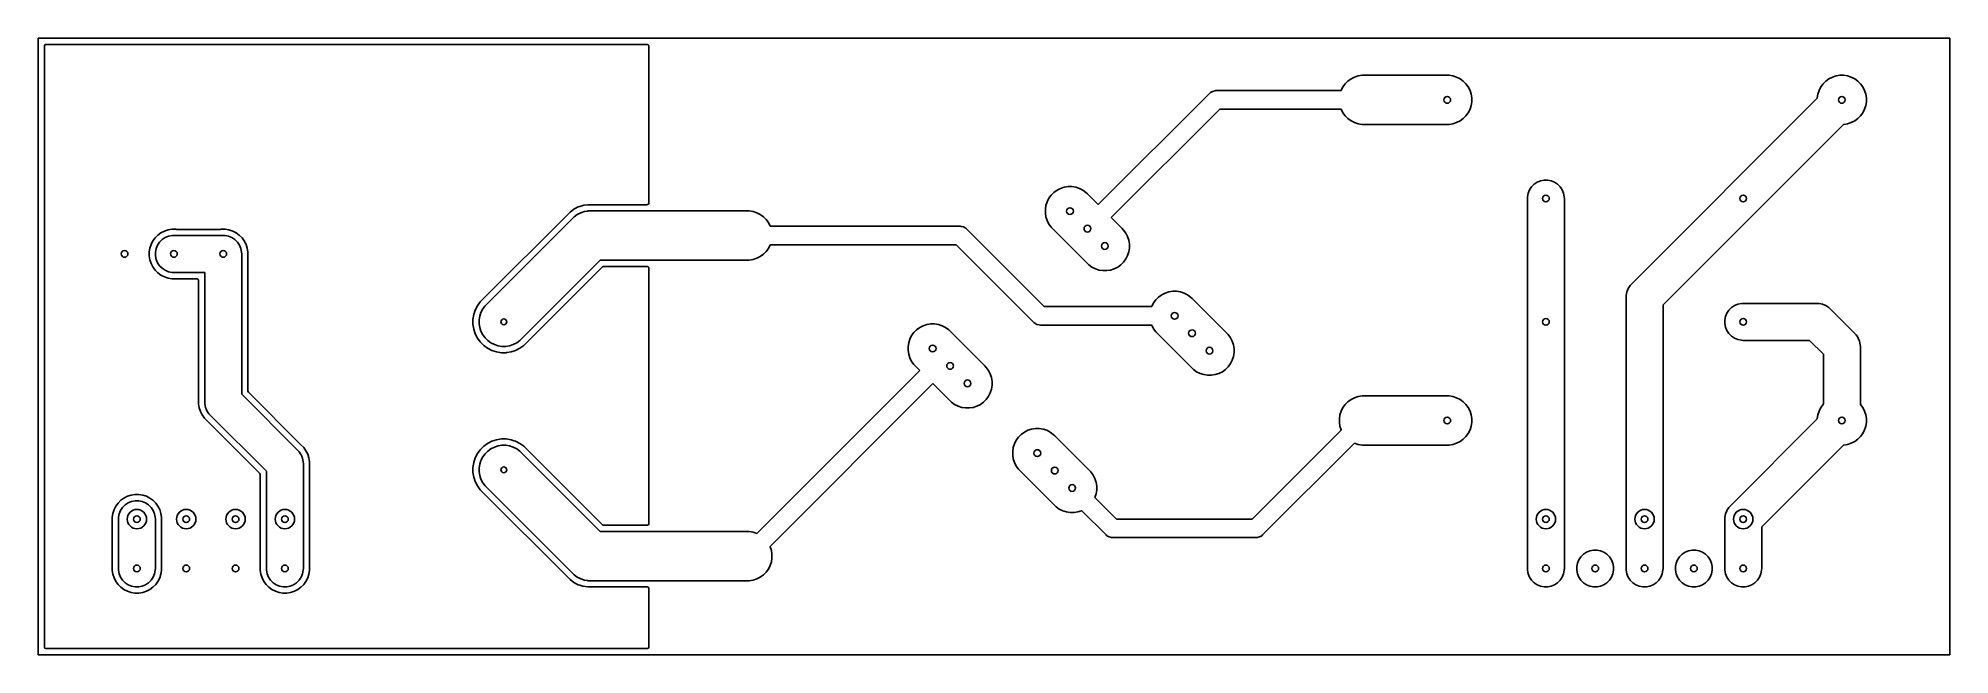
# Model space of a CAD drawing. Header units: millimetres. Extents: x 73 to 171.4, y -146 to -114.3.
import ezdxf

# ---------------------------------------------------------------- set-up
doc = ezdxf.new("R2010")
doc.units = ezdxf.units.MM
doc.layers.add('B.Cu', color=9, linetype='CONTINUOUS', true_color=0xa7a5c6)

msp = doc.modelspace()

# ---------------------------------------------------------------- linework, layer by layer
at = {"layer": 'B.Cu', "linetype": 'CONTINUOUS'}
for p, q in [((73.025, -146.05), (73.025, -114.3)), ((171.45, -114.3), (73.025, -114.3)), ((73.3425, -114.695875), (73.360836, -114.645497)), ((73.3425, -125.307503), (73.3425, -114.695875)), ((73.360836, -114.645497), (73.407265, -114.618691)), ((73.407265, -114.618691), (73.420875, -114.6175)), ((73.420875, -114.6175), (104.379125, -114.6175)), ((104.379125, -114.6175), (104.429503, -114.635836)), ((104.429503, -114.635836), (104.456309, -114.682265)), ((104.456309, -114.682265), (104.4575, -114.695875)), ((104.4575, -114.695875), (104.4575, -122.793625)), ((171.45, -114.3), (171.45, -146.05)), ((133.33074, -117.13824), (133.377577, -117.097165)), ((133.377577, -117.097165), (133.485247, -117.035002)), ((133.485247, -117.035002), (133.605337, -117.002824)), ((133.605337, -117.002824), (133.6675, -116.99875)), ((133.6675, -116.99875), (140.111002, -116.99875)), ((140.111002, -116.99875), (140.114173, -116.988992)), ((140.114173, -116.988992), (140.204647, -116.811427)), ((140.204647, -116.811427), (140.321784, -116.650201)), ((140.321784, -116.650201), (140.462701, -116.509284)), ((140.462701, -116.509284), (140.623927, -116.392147)), ((140.623927, -116.392147), (140.801492, -116.301673)), ((140.801492, -116.301673), (140.991024, -116.24009)), ((140.991024, -116.24009), (141.187857, -116.208915)), ((141.187857, -116.208915), (141.2875, -116.205)), ((141.2875, -116.205), (145.57375, -116.205)), ((145.57375, -116.205), (145.673393, -116.208915)), ((145.673393, -116.208915), (145.870226, -116.24009)), ((145.870226, -116.24009), (146.059758, -116.301673)), ((146.059758, -116.301673), (146.237323, -116.392147)), ((146.237323, -116.392147), (146.398549, -116.509284)), ((146.398549, -116.509284), (146.539466, -116.650201)), ((146.539466, -116.650201), (146.656603, -116.811427)), ((146.656603, -116.811427), (146.747077, -116.988992)), ((146.747077, -116.988992), (146.80866, -117.178524)), ((164.65884, -117.178524), (164.720423, -116.988992)), ((164.720423, -116.988992), (164.810897, -116.811427)), ((164.810897, -116.811427), (164.928034, -116.650201)), ((164.928034, -116.650201), (165.068951, -116.509284)), ((165.068951, -116.509284), (165.230177, -116.392147)), ((165.230177, -116.392147), (165.407742, -116.301673)), ((165.407742, -116.301673), (165.597274, -116.24009)), ((165.597274, -116.24009), (165.794107, -116.208915)), ((165.794107, -116.208915), (165.993393, -116.208915)), ((165.993393, -116.208915), (166.190226, -116.24009)), ((166.190226, -116.24009), (166.379758, -116.301673)), ((166.379758, -116.301673), (166.557323, -116.392147)), ((166.557323, -116.392147), (166.718549, -116.509284)), ((166.718549, -116.509284), (166.859466, -116.650201)), ((166.859466, -116.650201), (166.976603, -116.811427)), ((166.976603, -116.811427), (167.067077, -116.988992)), ((167.067077, -116.988992), (167.12866, -117.178524)), ((127.6043, -122.86468), (133.33074, -117.13824)), ((133.86477, -117.95125), (128.27782, -123.5382)), ((140.111002, -117.95125), (133.86477, -117.95125)), ((140.114173, -117.961008), (140.111002, -117.95125)), ((140.204647, -118.138573), (140.114173, -117.961008)), ((146.747077, -117.961008), (146.656603, -118.138573)), ((146.80866, -117.771476), (146.747077, -117.961008)), ((146.80866, -117.178524), (146.839835, -117.375357)), ((146.839835, -117.574643), (146.80866, -117.771476)), ((146.839835, -117.375357), (146.839835, -117.574643)), ((155.060231, -126.961481), (164.627665, -117.394047)), ((164.627665, -117.375357), (164.65884, -117.178524)), ((164.627665, -117.394047), (164.627665, -117.375357)), ((167.067077, -117.961008), (166.976603, -118.138573)), ((167.12866, -117.771476), (167.067077, -117.961008)), ((167.12866, -117.178524), (167.159835, -117.375357)), ((167.159835, -117.574643), (167.12866, -117.771476)), ((167.159835, -117.375357), (167.159835, -117.574643)), ((140.321784, -118.299799), (140.204647, -118.138573)), ((140.462701, -118.440716), (140.321784, -118.299799)), ((140.623927, -118.557853), (140.462701, -118.440716)), ((140.801492, -118.648327), (140.623927, -118.557853)), ((140.991024, -118.70991), (140.801492, -118.648327)), ((141.187857, -118.741085), (140.991024, -118.70991)), ((141.2875, -118.745), (141.187857, -118.741085)), ((145.57375, -118.745), (141.2875, -118.745)), ((145.673393, -118.741085), (145.57375, -118.745)), ((145.870226, -118.70991), (145.673393, -118.741085)), ((146.059758, -118.648327), (145.870226, -118.70991)), ((146.237323, -118.557853), (146.059758, -118.648327)), ((146.398549, -118.440716), (146.237323, -118.557853)), ((146.539466, -118.299799), (146.398549, -118.440716)), ((146.656603, -118.138573), (146.539466, -118.299799)), ((165.974703, -118.741085), (156.68625, -128.029538)), ((165.993393, -118.741085), (165.974703, -118.741085)), ((166.190226, -118.70991), (165.993393, -118.741085)), ((166.379758, -118.648327), (166.190226, -118.70991)), ((166.557323, -118.557853), (166.379758, -118.648327)), ((166.718549, -118.440716), (166.557323, -118.557853)), ((166.859466, -118.299799), (166.718549, -118.440716)), ((166.976603, -118.138573), (166.859466, -118.299799)), ((125.486108, -122.12326), (125.663673, -122.032786)), ((125.663673, -122.032786), (125.853205, -121.971203)), ((125.853205, -121.971203), (126.050038, -121.940028)), ((126.050038, -121.940028), (126.249324, -121.940028)), ((126.249324, -121.940028), (126.446157, -121.971203)), ((126.446157, -121.971203), (126.635689, -122.032786)), ((126.635689, -122.032786), (126.813254, -122.12326)), ((149.81372, -122.105995), (149.917458, -121.95074)), ((149.917458, -121.95074), (150.04949, -121.818708)), ((150.04949, -121.818708), (150.204745, -121.71497)), ((150.204745, -121.71497), (150.377254, -121.643514)), ((150.377254, -121.643514), (150.560389, -121.607087)), ((150.560389, -121.607087), (150.747111, -121.607087)), ((150.747111, -121.607087), (150.930246, -121.643514)), ((150.930246, -121.643514), (151.102755, -121.71497)), ((151.102755, -121.71497), (151.25801, -121.818708)), ((151.25801, -121.818708), (151.390042, -121.95074)), ((151.390042, -121.95074), (151.49378, -122.105995)), ((100.831673, -122.98834), (100.608957, -123.10182)), ((100.90891, -122.963246), (100.831673, -122.98834)), ((101.069385, -122.911103), (100.90891, -122.963246)), ((101.069388, -122.911103), (101.069385, -122.911103)), ((101.069391, -122.911102), (101.069388, -122.911103)), ((101.069393, -122.911102), (101.069391, -122.911102)), ((101.113733, -122.904079), (101.069393, -122.911102)), ((101.316266, -122.872), (101.113733, -122.904079)), ((104.379125, -122.872), (101.316266, -122.872)), ((104.392735, -122.870809), (104.379125, -122.872)), ((104.439164, -122.844003), (104.392735, -122.870809)), ((104.4575, -122.793625), (104.439164, -122.844003)), ((124.884333, -123.10182), (124.914771, -122.909637)), ((124.914771, -122.909637), (124.976354, -122.720105)), ((124.976354, -122.720105), (125.066828, -122.54254)), ((125.066828, -122.54254), (125.183965, -122.381314)), ((125.183965, -122.381314), (125.324882, -122.240397)), ((125.324882, -122.240397), (125.486108, -122.12326)), ((126.813254, -122.12326), (126.97448, -122.240397)), ((126.97448, -122.240397), (127.047707, -122.308087)), ((127.047707, -122.308087), (127.6043, -122.86468)), ((149.70125, -122.555), (149.705837, -122.461639)), ((149.70125, -141.605), (149.70125, -122.555)), ((149.705837, -122.461639), (149.742264, -122.278504)), ((149.742264, -122.278504), (149.81372, -122.105995)), ((151.49378, -122.105995), (151.565236, -122.278504)), ((151.565236, -122.278504), (151.601663, -122.461639)), ((151.601663, -122.461639), (151.60625, -122.555)), ((151.60625, -122.555), (151.60625, -141.605)), ((100.406729, -123.248748), (95.784998, -127.870479)), ((96.098224, -128.006974), (100.543224, -123.561975)), ((100.406736, -123.248742), (100.406729, -123.248748)), ((100.608956, -123.101821), (100.406736, -123.248742)), ((100.543224, -123.561975), (100.616437, -123.494297)), ((100.608957, -123.10182), (100.608956, -123.101821)), ((100.616437, -123.494297), (100.616451, -123.494284)), ((100.616451, -123.494284), (100.777677, -123.377147)), ((100.777677, -123.377147), (100.955242, -123.286673)), ((100.955242, -123.286673), (101.144774, -123.22509)), ((101.144774, -123.22509), (101.314693, -123.198177)), ((101.314693, -123.198177), (101.341606, -123.193915)), ((101.341606, -123.193915), (101.341607, -123.193915)), ((101.341607, -123.193915), (101.44125, -123.19)), ((101.44125, -123.19), (109.5375, -123.19)), ((109.5375, -123.19), (109.637143, -123.193915)), ((109.637143, -123.193915), (109.833976, -123.22509)), ((109.833976, -123.22509), (110.023508, -123.286673)), ((110.023508, -123.286673), (110.201073, -123.377147)), ((110.201073, -123.377147), (110.362299, -123.494284)), ((110.362299, -123.494284), (110.503216, -123.635201)), ((110.503216, -123.635201), (110.620353, -123.796427)), ((110.620353, -123.796427), (110.710827, -123.973992)), ((110.710827, -123.973992), (110.713998, -123.98375)), ((110.713998, -123.98375), (120.49125, -123.98375)), ((120.49125, -123.98375), (120.553413, -123.987824)), ((120.553413, -123.987824), (120.673503, -124.020002)), ((124.883596, -123.106471), (124.884333, -123.10182)), ((124.883596, -123.305757), (124.883596, -123.106471)), ((124.914771, -123.50259), (124.883596, -123.305757)), ((124.976354, -123.692122), (124.914771, -123.50259)), ((125.066828, -123.869687), (124.976354, -123.692122)), ((125.183965, -124.030913), (125.066828, -123.869687)), ((128.27782, -123.5382), (128.843759, -124.104139)), ((78.83258, -124.919796), (78.770784, -125.109985)), ((78.923364, -124.741624), (78.83258, -124.919796)), ((78.923371, -124.741613), (78.923364, -124.741624)), ((79.040917, -124.579824), (78.923371, -124.741613)), ((79.040923, -124.579817), (79.040917, -124.579824)), ((79.182317, -124.438423), (79.040923, -124.579817)), ((79.098514, -125.131004), (79.16997, -124.958495)), ((79.16997, -124.958495), (79.273708, -124.80324)), ((79.182324, -124.438417), (79.182317, -124.438423)), ((79.344113, -124.320871), (79.182324, -124.438417)), ((79.273708, -124.80324), (79.40574, -124.671208)), ((79.344124, -124.320864), (79.344113, -124.320871)), ((79.522296, -124.23008), (79.344124, -124.320864)), ((79.40574, -124.671208), (79.560995, -124.56747)), ((79.712485, -124.168284), (79.522296, -124.23008)), ((79.560995, -124.56747), (79.733504, -124.496014)), ((79.910003, -124.137), (79.712485, -124.168284)), ((79.733504, -124.496014), (79.916639, -124.459587)), ((79.910009, -124.137), (79.910003, -124.137)), ((80.109991, -124.137), (79.910009, -124.137)), ((79.916639, -124.459587), (80.103361, -124.459587)), ((80.103361, -124.459587), (80.105437, -124.46)), ((80.105437, -124.46), (82.454563, -124.46)), ((80.109996, -124.137), (80.109991, -124.137)), ((80.135467, -124.141035), (80.109996, -124.137)), ((80.147728, -124.142), (80.135467, -124.141035)), ((82.412272, -124.142), (80.147728, -124.142)), ((82.424533, -124.141035), (82.412272, -124.142)), ((82.450003, -124.137), (82.424533, -124.141035)), ((82.450009, -124.137), (82.450003, -124.137)), ((82.649991, -124.137), (82.450009, -124.137)), ((82.454563, -124.46), (82.456639, -124.459587)), ((82.456639, -124.459587), (82.643361, -124.459587)), ((82.643361, -124.459587), (82.826496, -124.496014)), ((82.649996, -124.137), (82.649991, -124.137)), ((82.847514, -124.168284), (82.649996, -124.137)), ((82.826496, -124.496014), (82.999005, -124.56747)), ((83.037703, -124.23008), (82.847514, -124.168284)), ((82.999005, -124.56747), (83.15426, -124.671208)), ((83.215875, -124.320864), (83.037703, -124.23008)), ((83.15426, -124.671208), (83.286292, -124.80324)), ((83.215881, -124.320868), (83.215875, -124.320864)), ((83.215887, -124.320871), (83.215881, -124.320868)), ((83.377675, -124.438417), (83.215887, -124.320871)), ((83.286292, -124.80324), (83.39003, -124.958495)), ((83.377682, -124.438423), (83.377675, -124.438417)), ((83.519076, -124.579817), (83.377682, -124.438423)), ((83.39003, -124.958495), (83.461486, -125.131004)), ((83.519082, -124.579824), (83.519076, -124.579817)), ((83.519083, -124.579825), (83.519082, -124.579824)), ((83.636629, -124.741613), (83.519083, -124.579825)), ((83.636633, -124.74162), (83.636629, -124.741613)), ((83.636635, -124.741624), (83.636633, -124.74162)), ((83.727419, -124.919796), (83.636635, -124.741624)), ((83.789215, -125.109985), (83.727419, -124.919796)), ((110.710827, -124.946008), (110.620353, -125.123573)), ((110.713998, -124.93625), (110.710827, -124.946008)), ((120.29398, -124.93625), (110.713998, -124.93625)), ((124.288757, -128.931026), (120.29398, -124.93625)), ((120.673503, -124.020002), (120.781173, -124.082165)), ((120.781173, -124.082165), (120.82801, -124.12324)), ((120.82801, -124.12324), (124.822786, -128.118017)), ((125.183977, -124.030925), (125.183965, -124.030913)), ((125.251655, -124.104139), (125.183977, -124.030925)), ((127.047707, -125.900191), (125.251655, -124.104139)), ((128.843759, -124.104139), (128.911448, -124.177366)), ((128.911448, -124.177366), (129.028586, -124.338592)), ((129.028586, -124.338592), (129.11906, -124.516157)), ((129.11906, -124.516157), (129.180643, -124.705689)), ((129.180643, -124.705689), (129.211818, -124.902522)), ((129.211818, -124.902522), (129.211818, -125.101808)), ((73.3425, -138.965003), (73.3425, -125.307503)), ((78.770784, -125.109985), (78.7395, -125.307503)), ((78.7395, -125.307503), (78.7395, -125.512496)), ((78.7395, -125.512496), (78.770784, -125.710014)), ((78.770784, -125.710014), (78.83258, -125.900203)), ((78.83258, -125.900203), (78.923364, -126.078375)), ((79.062087, -125.314139), (79.098514, -125.131004)), ((79.062087, -125.319139), (79.062087, -125.314139)), ((79.062087, -125.505861), (79.062087, -125.319139)), ((79.098514, -125.688996), (79.062087, -125.505861)), ((79.16997, -125.861505), (79.098514, -125.688996)), ((79.273708, -126.01676), (79.16997, -125.861505)), ((83.461486, -125.131004), (83.497913, -125.314139)), ((83.497913, -125.314139), (83.5025, -125.4075)), ((83.5025, -125.4075), (83.5025, -132.637962)), ((83.820499, -125.307503), (83.789215, -125.109985)), ((83.8205, -125.307512), (83.820499, -125.307503)), ((83.8205, -132.473779), (83.8205, -125.307512)), ((101.967301, -125.73), (97.894276, -129.803026)), ((109.5375, -125.73), (101.967301, -125.73)), ((109.637143, -125.726085), (109.5375, -125.73)), ((109.833976, -125.69491), (109.637143, -125.726085)), ((110.023508, -125.633327), (109.833976, -125.69491)), ((110.201073, -125.542853), (110.023508, -125.633327)), ((110.362299, -125.425716), (110.201073, -125.542853)), ((110.503216, -125.284799), (110.362299, -125.425716)), ((110.620353, -125.123573), (110.503216, -125.284799)), ((127.120934, -125.96788), (127.047707, -125.900191)), ((127.28216, -126.085018), (127.120934, -125.96788)), ((128.770532, -125.96788), (128.609306, -126.085018)), ((128.911448, -125.826964), (128.770532, -125.96788)), ((129.028586, -125.665738), (128.911448, -125.826964)), ((129.11906, -125.488173), (129.028586, -125.665738)), ((129.180643, -125.298641), (129.11906, -125.488173)), ((129.211818, -125.101808), (129.180643, -125.298641)), ((78.923364, -126.078375), (78.923368, -126.078381)), ((78.923368, -126.078381), (78.923371, -126.078387)), ((78.923371, -126.078387), (79.040917, -126.240175)), ((79.040917, -126.240175), (79.040923, -126.240182)), ((79.040923, -126.240182), (79.182317, -126.381576)), ((79.182317, -126.381576), (79.182324, -126.381582)), ((79.182324, -126.381582), (79.182325, -126.381583)), ((79.182325, -126.381583), (79.344113, -126.499129)), ((79.40574, -126.148792), (79.273708, -126.01676)), ((79.344113, -126.499129), (79.34412, -126.499133)), ((79.34412, -126.499133), (79.344124, -126.499135)), ((79.344124, -126.499135), (79.522296, -126.589919)), ((79.560995, -126.25253), (79.40574, -126.148792)), ((79.522296, -126.589919), (79.712485, -126.651715)), ((79.733504, -126.323986), (79.560995, -126.25253)), ((79.712485, -126.651715), (79.712488, -126.651715)), ((79.712488, -126.651715), (79.71249, -126.651716)), ((79.71249, -126.651716), (79.910009, -126.683)), ((79.916639, -126.360413), (79.733504, -126.323986)), ((79.910009, -126.683), (81.201125, -126.683)), ((80.01, -126.365), (79.916639, -126.360413)), ((81.5975, -126.365), (80.01, -126.365)), ((81.201125, -126.683), (81.251503, -126.701336)), ((81.251503, -126.701336), (81.278309, -126.747765)), ((81.278309, -126.747765), (81.2795, -126.761375)), ((81.2795, -126.761375), (81.2795, -133.132496)), ((81.5975, -133.0325), (81.5975, -126.365)), ((98.030763, -130.116258), (102.076065, -126.070955)), ((102.076065, -126.070955), (102.124653, -126.048298)), ((102.124653, -126.048298), (102.131484, -126.048)), ((102.131484, -126.048), (104.379125, -126.048)), ((104.379125, -126.048), (104.429503, -126.066336)), ((104.429503, -126.066336), (104.456309, -126.112765)), ((104.456309, -126.112765), (104.4575, -126.126375)), ((104.4575, -126.126375), (104.4575, -139.303625)), ((127.459725, -126.175492), (127.28216, -126.085018)), ((127.649257, -126.237075), (127.459725, -126.175492)), ((127.84609, -126.26825), (127.649257, -126.237075)), ((128.045376, -126.26825), (127.84609, -126.26825)), ((128.242209, -126.237075), (128.045376, -126.26825)), ((128.431741, -126.175492), (128.242209, -126.237075)), ((128.609306, -126.085018), (128.431741, -126.175492)), ((154.997458, -127.03074), (155.060231, -126.961481)), ((95.784992, -127.870486), (95.638071, -128.072706)), ((95.784998, -127.870479), (95.784992, -127.870486)), ((130.364507, -128.108259), (130.454981, -127.930694)), ((130.454981, -127.930694), (130.572118, -127.769468)), ((130.572118, -127.769468), (130.713035, -127.628551)), ((130.713035, -127.628551), (130.874261, -127.511414)), ((130.874261, -127.511414), (131.051826, -127.42094)), ((131.051826, -127.42094), (131.241358, -127.359357)), ((131.241358, -127.359357), (131.438191, -127.328182)), ((131.438191, -127.328182), (131.637477, -127.328182)), ((131.637477, -127.328182), (131.637478, -127.328182)), ((131.637478, -127.328182), (131.834311, -127.359357)), ((131.834311, -127.359357), (132.023843, -127.42094)), ((132.023843, -127.42094), (132.201408, -127.511414)), ((132.201408, -127.511414), (132.362634, -127.628551)), ((132.362634, -127.628551), (132.362646, -127.628563)), ((132.362646, -127.628563), (132.43586, -127.696241)), ((132.43586, -127.696241), (134.231912, -129.492293)), ((154.78125, -127.635), (154.785837, -127.541639)), ((154.78125, -141.605), (154.78125, -127.635)), ((154.785837, -127.541639), (154.822264, -127.358504)), ((154.822264, -127.358504), (154.89372, -127.185995)), ((154.89372, -127.185994), (154.997458, -127.03074)), ((154.89372, -127.185995), (154.89372, -127.185994)), ((160.720389, -127.957087), (160.81375, -127.9525)), ((160.81375, -127.9525), (164.62375, -127.9525)), ((164.62375, -127.9525), (164.717111, -127.957087)), ((95.447352, -128.533139), (95.408251, -128.780014)), ((95.408251, -128.780014), (95.408251, -129.029985)), ((95.524595, -128.295414), (95.447352, -128.533138)), ((95.447352, -128.533138), (95.447352, -128.533139)), ((95.638067, -128.072712), (95.524595, -128.295414)), ((95.638071, -128.072706), (95.638067, -128.072712)), ((95.730165, -128.805357), (95.76134, -128.608524)), ((95.730165, -129.004643), (95.730165, -128.805357)), ((95.76134, -128.608524), (95.822923, -128.418992)), ((95.822923, -128.418992), (95.913397, -128.241427)), ((95.913397, -128.241427), (96.030534, -128.080201)), ((96.030534, -128.080201), (96.098224, -128.006974)), ((124.335585, -128.972093), (124.288757, -128.931026)), ((124.822786, -128.118017), (130.361336, -128.118017)), ((130.361336, -128.118017), (130.364507, -128.108259)), ((156.68625, -128.029538), (156.68625, -141.605)), ((159.865837, -128.811639), (159.902264, -128.628504)), ((159.865837, -128.998361), (159.865837, -128.811639)), ((159.902264, -128.628504), (159.97372, -128.455995)), ((159.97372, -128.455995), (160.077458, -128.30074)), ((160.077458, -128.30074), (160.20949, -128.168708)), ((160.20949, -128.168708), (160.364745, -128.06497)), ((160.364745, -128.06497), (160.537254, -127.993514)), ((160.537254, -127.993514), (160.720389, -127.957087)), ((164.717111, -127.957087), (164.900246, -127.993514)), ((164.900246, -127.993514), (165.022228, -128.044041)), ((165.022228, -128.044041), (165.072756, -128.06497)), ((165.072756, -128.06497), (165.22801, -128.168708)), ((165.22801, -128.168708), (165.297269, -128.231481)), ((165.297269, -128.231481), (166.567269, -129.501481)), ((95.408251, -129.029985), (95.447352, -129.27686)), ((95.447352, -129.27686), (95.447352, -129.276861)), ((95.447352, -129.276861), (95.524595, -129.514585)), ((95.524595, -129.514585), (95.638067, -129.737287)), ((95.638067, -129.737287), (95.638071, -129.737294)), ((95.638071, -129.737294), (95.784992, -129.939513)), ((95.76134, -129.201476), (95.730165, -129.004643)), ((95.822923, -129.391008), (95.76134, -129.201476)), ((95.913397, -129.568573), (95.822923, -129.391008)), ((96.030534, -129.729799), (95.913397, -129.568573)), ((96.171451, -129.870716), (96.030534, -129.729799)), ((96.332677, -129.987853), (96.171451, -129.870716)), ((97.821049, -129.870716), (97.659823, -129.987853)), ((97.894276, -129.803026), (97.821049, -129.870716)), ((117.843704, -129.980705), (117.905287, -129.791173)), ((117.905287, -129.791173), (117.995761, -129.613608)), ((117.995761, -129.613608), (118.112898, -129.452382)), ((118.112898, -129.452382), (118.253815, -129.311465)), ((118.253815, -129.311465), (118.415041, -129.194328)), ((118.415041, -129.194328), (118.592606, -129.103854)), ((118.592606, -129.103854), (118.782138, -129.042271)), ((118.782138, -129.042271), (118.978971, -129.011096)), ((118.978971, -129.011096), (119.178257, -129.011096)), ((119.178257, -129.011096), (119.37509, -129.042271)), ((119.37509, -129.042271), (119.564622, -129.103854)), ((119.564622, -129.103854), (119.742187, -129.194328)), ((119.742187, -129.194328), (119.903413, -129.311465)), ((119.903413, -129.311465), (119.97664, -129.379155)), ((119.97664, -129.379155), (121.772692, -131.175207)), ((124.335594, -128.972102), (124.335585, -128.972093)), ((124.391957, -129.004643), (124.335594, -128.972102)), ((124.443263, -129.034265), (124.391957, -129.004643)), ((124.563354, -129.066443), (124.443263, -129.034265)), ((124.625517, -129.070517), (124.563354, -129.066443)), ((130.361336, -129.070517), (124.625517, -129.070517)), ((130.364507, -129.080275), (130.361336, -129.070517)), ((130.454981, -129.25784), (130.364507, -129.080275)), ((130.572118, -129.419066), (130.454981, -129.25784)), ((130.639808, -129.492293), (130.572118, -129.419066)), ((132.43586, -131.288345), (130.639808, -129.492293)), ((134.231912, -129.492293), (134.299601, -129.56552)), ((134.299601, -129.56552), (134.416739, -129.726746)), ((134.416739, -129.726746), (134.507213, -129.904311)), ((134.507213, -129.904311), (134.568796, -130.093843)), ((159.902264, -129.181496), (159.865837, -128.998361)), ((159.97372, -129.354005), (159.902264, -129.181496)), ((160.077458, -129.50926), (159.97372, -129.354005)), ((160.20949, -129.641292), (160.077458, -129.50926)), ((160.364745, -129.74503), (160.20949, -129.641292)), ((160.537254, -129.816486), (160.364745, -129.74503)), ((160.720389, -129.852913), (160.537254, -129.816486)), ((160.81375, -129.8575), (160.720389, -129.852913)), ((164.229212, -129.8575), (160.81375, -129.8575)), ((164.94125, -130.569538), (164.229212, -129.8575)), ((166.567269, -129.501481), (166.630042, -129.57074)), ((166.630042, -129.57074), (166.73378, -129.725994)), ((166.73378, -129.725994), (166.741665, -129.74503)), ((166.741665, -129.74503), (166.805236, -129.898504)), ((166.805236, -129.898504), (166.841663, -130.081639)), ((95.784992, -129.939513), (95.784998, -129.93952)), ((95.784998, -129.93952), (95.961729, -130.116251)), ((95.961729, -130.116251), (95.961736, -130.116257)), ((95.961736, -130.116257), (95.961737, -130.116258)), ((95.961737, -130.116258), (96.163956, -130.263179)), ((96.163956, -130.263179), (96.38667, -130.376657)), ((96.510242, -130.078327), (96.332677, -129.987853)), ((96.38667, -130.376657), (96.624392, -130.453898)), ((96.699774, -130.13991), (96.510242, -130.078327)), ((96.624392, -130.453898), (96.788013, -130.479812)), ((96.896607, -130.171085), (96.699774, -130.13991)), ((96.788013, -130.479812), (96.871264, -130.492998)), ((96.871264, -130.492998), (96.871267, -130.492998)), ((96.871267, -130.492998), (96.871272, -130.492999)), ((96.871272, -130.492999), (96.871275, -130.492999)), ((96.871275, -130.492999), (97.121225, -130.492999)), ((97.095893, -130.171085), (96.896607, -130.171085)), ((97.292726, -130.13991), (97.095893, -130.171085)), ((97.121225, -130.492999), (97.121228, -130.492999)), ((97.121228, -130.492999), (97.121233, -130.492998)), ((97.121233, -130.492998), (97.121235, -130.492998)), ((97.121235, -130.492998), (97.15511, -130.487632)), ((97.15511, -130.487632), (97.368108, -130.453898)), ((97.482258, -130.078327), (97.292726, -130.13991)), ((97.368108, -130.453898), (97.60583, -130.376657)), ((97.659823, -129.987853), (97.482258, -130.078327)), ((97.60583, -130.376657), (97.828544, -130.263179)), ((97.828544, -130.263179), (98.030763, -130.116258)), ((117.812529, -130.177538), (117.843704, -129.980705)), ((117.812529, -130.376824), (117.812529, -130.177538)), ((117.843704, -130.573657), (117.812529, -130.376824)), ((117.905287, -130.763189), (117.843704, -130.573657)), ((117.995761, -130.940754), (117.905287, -130.763189)), ((134.507213, -130.876327), (134.416739, -131.053892)), ((134.568796, -130.686795), (134.507213, -130.876327)), ((134.568796, -130.093843), (134.599971, -130.290676)), ((134.599971, -130.489962), (134.568796, -130.686795)), ((134.599971, -130.290676), (134.599971, -130.489962)), ((164.94125, -133.146985), (164.94125, -130.569538)), ((166.841663, -130.081639), (166.84625, -130.175)), ((166.84625, -130.175), (166.84625, -133.146985)), ((110.032649, -139.80133), (118.41968, -131.414299)), ((118.112898, -131.10198), (117.995761, -130.940754)), ((118.180588, -131.175207), (118.112898, -131.10198)), ((118.41968, -131.414299), (118.180588, -131.175207)), ((121.772692, -131.175207), (121.840381, -131.248434)), ((121.840381, -131.248434), (121.957519, -131.40966)), ((121.957519, -131.40966), (122.047993, -131.587225)), ((122.047993, -131.587225), (122.109576, -131.776757)), ((122.109576, -131.776757), (122.140751, -131.97359)), ((132.509087, -131.356034), (132.43586, -131.288345)), ((132.670313, -131.473172), (132.509087, -131.356034)), ((132.847878, -131.563646), (132.670313, -131.473172)), ((133.03741, -131.625229), (132.847878, -131.563646)), ((133.234243, -131.656404), (133.03741, -131.625229)), ((133.433529, -131.656404), (133.234243, -131.656404)), ((133.630362, -131.625229), (133.433529, -131.656404)), ((133.819894, -131.563646), (133.630362, -131.625229)), ((133.997459, -131.473172), (133.819894, -131.563646)), ((134.158685, -131.356034), (133.997459, -131.473172)), ((134.299601, -131.215118), (134.158685, -131.356034)), ((134.416739, -131.053892), (134.299601, -131.215118)), ((83.5025, -132.637962), (86.398519, -135.533981)), ((83.820798, -132.48061), (83.8205, -132.473779)), ((83.843456, -132.529198), (83.820798, -132.48061)), ((86.552675, -135.238417), (83.843456, -132.529198)), ((119.0932, -132.087819), (110.706169, -140.47485)), ((119.97664, -132.971259), (119.0932, -132.087819)), ((121.957519, -132.736806), (121.840381, -132.898032)), ((122.047993, -132.559241), (121.957519, -132.736806)), ((122.109576, -132.369709), (122.047993, -132.559241)), ((122.140751, -132.172876), (122.109576, -132.369709)), ((122.140751, -131.97359), (122.140751, -132.172876)), ((140.623927, -132.902147), (140.801492, -132.811673)), ((140.801492, -132.811673), (140.991024, -132.75009)), ((140.991024, -132.75009), (141.187857, -132.718915)), ((141.187857, -132.718915), (141.2875, -132.715)), ((141.2875, -132.715), (145.57375, -132.715)), ((145.57375, -132.715), (145.673393, -132.718915)), ((145.673393, -132.718915), (145.870226, -132.75009)), ((145.870226, -132.75009), (146.059758, -132.811673)), ((146.059758, -132.811673), (146.237323, -132.902147)), ((81.2795, -133.132496), (81.310784, -133.330014)), ((81.310784, -133.330014), (81.37258, -133.520203)), ((81.37258, -133.520203), (81.463364, -133.698375)), ((81.463364, -133.698375), (81.463368, -133.698381)), ((81.463368, -133.698381), (81.463371, -133.698387)), ((81.463371, -133.698387), (81.580917, -133.860175)), ((81.602087, -133.125861), (81.5975, -133.0325)), ((81.638514, -133.308996), (81.602087, -133.125861)), ((81.668232, -133.38074), (81.638514, -133.308996)), ((81.70997, -133.481506), (81.668232, -133.38074)), ((81.813708, -133.63676), (81.70997, -133.481506)), ((81.876481, -133.706019), (81.813708, -133.63676)), ((84.7725, -136.602038), (81.876481, -133.706019)), ((120.04984, -133.038923), (119.97664, -132.971259)), ((120.049866, -133.038949), (120.04984, -133.038923)), ((120.211092, -133.156086), (120.049866, -133.038949)), ((120.388657, -133.24656), (120.211092, -133.156086)), ((120.578189, -133.308143), (120.388657, -133.24656)), ((120.775022, -133.339318), (120.578189, -133.308143)), ((120.775023, -133.339318), (120.775022, -133.339318)), ((120.974309, -133.339318), (120.775023, -133.339318)), ((121.171142, -133.308143), (120.974309, -133.339318)), ((121.360674, -133.24656), (121.171142, -133.308143)), ((121.538239, -133.156086), (121.360674, -133.24656)), ((121.699465, -133.038948), (121.538239, -133.156086)), ((121.840381, -132.898032), (121.699465, -133.038948)), ((140.021415, -133.885357), (140.05259, -133.688524)), ((140.05259, -133.688524), (140.114173, -133.498992)), ((140.114173, -133.498992), (140.204647, -133.321427)), ((140.204647, -133.321427), (140.321784, -133.160201)), ((140.321784, -133.160201), (140.462701, -133.019284)), ((140.462701, -133.019284), (140.623927, -132.902147)), ((146.237323, -132.902147), (146.398549, -133.019284)), ((146.398549, -133.019284), (146.539466, -133.160201)), ((146.539466, -133.160201), (146.656603, -133.321427)), ((146.656603, -133.321427), (146.747077, -133.498992)), ((146.747077, -133.498992), (146.80866, -133.688524)), ((146.80866, -133.688524), (146.839835, -133.885357)), ((164.627665, -133.885357), (164.65884, -133.688524)), ((164.65884, -133.688524), (164.720423, -133.498992)), ((164.720423, -133.498992), (164.810897, -133.321427)), ((164.810897, -133.321427), (164.928034, -133.160201)), ((164.928034, -133.160201), (164.94125, -133.146985)), ((166.84625, -133.146985), (166.859466, -133.160201)), ((166.859466, -133.160201), (166.976603, -133.321427)), ((166.976603, -133.321427), (167.067077, -133.498992)), ((167.067077, -133.498992), (167.12866, -133.688524)), ((167.12866, -133.688524), (167.159835, -133.885357)), ((81.580917, -133.860175), (84.431544, -136.710802)), ((123.383914, -135.001762), (123.501051, -134.840536)), ((123.501051, -134.840536), (123.641968, -134.699619)), ((123.641968, -134.699619), (123.803194, -134.582482)), ((123.803194, -134.582482), (123.980759, -134.492008)), ((123.980759, -134.492008), (124.170291, -134.430425)), ((124.170291, -134.430425), (124.367124, -134.39925)), ((124.367124, -134.39925), (124.56641, -134.39925)), ((124.56641, -134.39925), (124.763243, -134.430425)), ((124.763243, -134.430425), (124.952775, -134.492008)), ((124.952775, -134.492008), (125.13034, -134.582482)), ((125.13034, -134.582482), (125.291566, -134.699619)), ((125.291566, -134.699619), (125.364793, -134.767309)), ((125.364793, -134.767309), (127.160845, -136.563361)), ((135.53398, -139.065), (140.11883, -134.480149)), ((140.021415, -134.084643), (140.021415, -133.885357)), ((140.05259, -134.281476), (140.021415, -134.084643)), ((140.114173, -134.471008), (140.05259, -134.281476)), ((140.11883, -134.480149), (140.114173, -134.471008)), ((146.539466, -134.809799), (146.398549, -134.950716)), ((146.656603, -134.648573), (146.539466, -134.809799)), ((146.747077, -134.471008), (146.656603, -134.648573)), ((146.80866, -134.281476), (146.747077, -134.471008)), ((146.839835, -134.084643), (146.80866, -134.281476)), ((146.839835, -133.885357), (146.839835, -134.084643)), ((160.140231, -138.391481), (164.627665, -133.904047)), ((164.627665, -133.904047), (164.627665, -133.885357)), ((166.859466, -134.809799), (166.718549, -134.950716)), ((166.976603, -134.648573), (166.859466, -134.809799)), ((167.067077, -134.471008), (166.976603, -134.648573)), ((167.12866, -134.281476), (167.067077, -134.471008)), ((167.159835, -134.084643), (167.12866, -134.281476)), ((167.159835, -133.885357), (167.159835, -134.084643)), ((86.398519, -135.533981), (86.461292, -135.60324)), ((86.461292, -135.60324), (86.56503, -135.758494)), ((86.694083, -135.379825), (86.552675, -135.238417)), ((86.56503, -135.758494), (86.577545, -135.788708)), ((86.577545, -135.788708), (86.636486, -135.931004)), ((86.811629, -135.541613), (86.694083, -135.379825)), ((86.811633, -135.54162), (86.811629, -135.541613)), ((86.811635, -135.541624), (86.811633, -135.54162)), ((86.902419, -135.719796), (86.811635, -135.541624)), ((86.964215, -135.909985), (86.902419, -135.719796)), ((95.638067, -135.692712), (95.524595, -135.915414)), ((95.638071, -135.692706), (95.638067, -135.692712)), ((95.784992, -135.490486), (95.638071, -135.692706)), ((95.784998, -135.490479), (95.784992, -135.490486)), ((95.961729, -135.313748), (95.784998, -135.490479)), ((95.913397, -135.861427), (96.030534, -135.700201)), ((95.961736, -135.313742), (95.961729, -135.313748)), ((96.163956, -135.166821), (95.961736, -135.313742)), ((96.030534, -135.700201), (96.171451, -135.559284)), ((96.163962, -135.166817), (96.163956, -135.166821)), ((96.386664, -135.053345), (96.163962, -135.166817)), ((96.171451, -135.559284), (96.332677, -135.442147)), ((96.332677, -135.442147), (96.510242, -135.351673)), ((96.624388, -134.976102), (96.386664, -135.053345)), ((96.510242, -135.351673), (96.699774, -135.29009)), ((96.624389, -134.976102), (96.624388, -134.976102)), ((96.871264, -134.937001), (96.624389, -134.976102)), ((96.699774, -135.29009), (96.896607, -135.258915)), ((96.871272, -134.937001), (96.871264, -134.937001)), ((97.121228, -134.937001), (96.871272, -134.937001)), ((96.896607, -135.258915), (97.095893, -135.258915)), ((97.095893, -135.258915), (97.292726, -135.29009)), ((97.121235, -134.937001), (97.121228, -134.937001)), ((97.36811, -134.976102), (97.121235, -134.937001)), ((97.292726, -135.29009), (97.482258, -135.351673)), ((97.518791, -135.025062), (97.36811, -134.976102)), ((97.482258, -135.351673), (97.659823, -135.442147)), ((97.60583, -135.053343), (97.518791, -135.025062)), ((97.605832, -135.053344), (97.60583, -135.053343)), ((97.605835, -135.053345), (97.605832, -135.053344)), ((97.828537, -135.166817), (97.605835, -135.053345)), ((97.659823, -135.442147), (97.821049, -135.559284)), ((97.821049, -135.559284), (97.894276, -135.626974)), ((97.828539, -135.166818), (97.828537, -135.166817)), ((97.828544, -135.166821), (97.828539, -135.166818)), ((98.030763, -135.313742), (97.828544, -135.166821)), ((97.894276, -135.626974), (101.967301, -139.7)), ((102.076075, -139.359054), (98.030763, -135.313742)), ((123.200682, -135.565692), (123.231857, -135.368859)), ((123.200682, -135.764978), (123.200682, -135.565692)), ((123.231857, -135.961811), (123.200682, -135.764978)), ((123.231857, -135.368859), (123.29344, -135.179327)), ((123.29344, -135.179327), (123.383914, -135.001762)), ((140.79235, -135.153669), (136.06801, -139.87801)), ((140.801492, -135.158327), (140.79235, -135.153669)), ((140.991024, -135.21991), (140.801492, -135.158327)), ((141.187857, -135.251085), (140.991024, -135.21991)), ((141.2875, -135.255), (141.187857, -135.251085)), ((145.57375, -135.255), (141.2875, -135.255)), ((145.673393, -135.251085), (145.57375, -135.255)), ((145.870226, -135.21991), (145.673393, -135.251085)), ((146.059758, -135.158327), (145.870226, -135.21991)), ((146.237323, -135.067853), (146.059758, -135.158327)), ((146.398549, -134.950716), (146.237323, -135.067853)), ((165.974703, -135.251085), (161.76625, -139.459538)), ((165.993393, -135.251085), (165.974703, -135.251085)), ((166.190226, -135.21991), (165.993393, -135.251085)), ((166.379758, -135.158327), (166.190226, -135.21991)), ((166.557323, -135.067853), (166.379758, -135.158327)), ((166.718549, -134.950716), (166.557323, -135.067853)), ((84.431544, -136.710802), (84.454202, -136.75939)), ((84.454202, -136.75939), (84.4545, -136.766221)), ((84.4545, -136.766221), (84.4545, -141.704996)), ((84.7725, -141.605), (84.7725, -136.602038)), ((86.636486, -135.931004), (86.672913, -136.114139)), ((86.672913, -136.114139), (86.6775, -136.2075)), ((86.6775, -136.2075), (86.6775, -141.605)), ((86.964215, -135.909988), (86.964215, -135.909985)), ((86.964216, -135.90999), (86.964215, -135.909988)), ((86.9955, -136.107509), (86.964216, -135.90999)), ((86.9955, -141.704991), (86.9955, -136.107509)), ((95.447352, -136.153139), (95.408251, -136.400014)), ((95.408251, -136.400014), (95.408251, -136.649985)), ((95.408251, -136.649985), (95.447352, -136.89686)), ((95.524595, -135.915414), (95.447352, -136.153138)), ((95.447352, -136.153138), (95.447352, -136.153139)), ((95.730165, -136.425357), (95.76134, -136.228524)), ((95.730165, -136.624643), (95.730165, -136.425357)), ((95.76134, -136.821476), (95.730165, -136.624643)), ((95.76134, -136.228524), (95.822923, -136.038992)), ((95.822923, -136.038992), (95.913397, -135.861427)), ((123.29344, -136.151343), (123.231857, -135.961811)), ((123.383914, -136.328908), (123.29344, -136.151343)), ((123.501051, -136.490134), (123.383914, -136.328908)), ((123.568741, -136.563361), (123.501051, -136.490134)), ((125.364793, -138.359413), (123.568741, -136.563361)), ((127.160845, -136.563361), (127.228509, -136.636561)), ((127.228509, -136.636561), (127.228535, -136.636587)), ((127.228535, -136.636587), (127.345672, -136.797813)), ((127.345672, -136.797813), (127.436146, -136.975378)), ((78.005003, -137.7945), (77.807485, -137.825784)), ((78.005009, -137.7945), (78.005003, -137.7945)), ((78.204991, -137.7945), (78.005009, -137.7945)), ((78.204996, -137.7945), (78.204991, -137.7945)), ((78.402514, -137.825784), (78.204996, -137.7945)), ((95.447352, -136.89686), (95.447352, -136.896861)), ((95.447352, -136.896861), (95.524595, -137.134585)), ((95.524595, -137.134585), (95.638067, -137.357287)), ((95.638067, -137.357287), (95.638071, -137.357294)), ((95.638071, -137.357294), (95.784992, -137.559513)), ((95.822923, -137.011008), (95.76134, -136.821476)), ((95.784992, -137.559513), (95.784998, -137.55952)), ((95.784998, -137.55952), (100.406729, -142.181251)), ((95.913397, -137.188573), (95.822923, -137.011008)), ((96.030534, -137.349799), (95.913397, -137.188573)), ((96.098224, -137.423026), (96.030534, -137.349799)), ((100.543224, -141.868025), (96.098224, -137.423026)), ((127.436146, -136.975378), (127.487876, -137.134585)), ((127.497729, -137.757863), (127.436146, -137.947395)), ((127.487876, -137.134585), (127.497729, -137.164911)), ((127.497729, -137.164911), (127.528904, -137.361744)), ((127.528904, -137.56103), (127.497729, -137.757863)), ((127.528904, -137.361744), (127.528904, -137.56103)), ((76.865784, -138.767485), (76.8345, -138.965003)), ((76.92758, -138.577296), (76.865784, -138.767485)), ((77.018364, -138.399124), (76.92758, -138.577296)), ((77.018371, -138.399113), (77.018364, -138.399124)), ((77.135917, -138.237324), (77.018371, -138.399113)), ((77.135923, -138.237317), (77.135917, -138.237324)), ((77.277317, -138.095923), (77.135923, -138.237317)), ((77.193514, -138.788504), (77.26497, -138.615995)), ((77.26497, -138.615995), (77.368708, -138.46074)), ((77.277324, -138.095917), (77.277317, -138.095923)), ((77.439113, -137.978371), (77.277324, -138.095917)), ((77.368708, -138.46074), (77.50074, -138.328708)), ((77.439124, -137.978364), (77.439113, -137.978371)), ((77.617296, -137.88758), (77.439124, -137.978364)), ((77.50074, -138.328708), (77.655995, -138.22497)), ((77.807485, -137.825784), (77.617296, -137.88758)), ((77.655995, -138.22497), (77.828504, -138.153514)), ((77.828504, -138.153514), (78.011639, -138.117087)), ((78.011639, -138.117087), (78.198361, -138.117087)), ((78.198361, -138.117087), (78.381496, -138.153514)), ((78.381496, -138.153514), (78.554005, -138.22497)), ((78.592703, -137.88758), (78.402514, -137.825784)), ((78.554005, -138.22497), (78.70926, -138.328708)), ((78.770875, -137.978364), (78.592703, -137.88758)), ((78.70926, -138.328708), (78.841292, -138.46074)), ((78.770881, -137.978368), (78.770875, -137.978364)), ((78.770887, -137.978371), (78.770881, -137.978368)), ((78.932675, -138.095917), (78.770887, -137.978371)), ((78.841292, -138.46074), (78.94503, -138.615995)), ((78.932682, -138.095923), (78.932675, -138.095917)), ((79.074076, -138.237317), (78.932682, -138.095923)), ((78.94503, -138.615995), (79.016486, -138.788504)), ((79.074082, -138.237324), (79.074076, -138.237317)), ((79.074083, -138.237325), (79.074082, -138.237324)), ((79.191629, -138.399113), (79.074083, -138.237325)), ((79.191633, -138.39912), (79.191629, -138.399113)), ((79.191635, -138.399124), (79.191633, -138.39912)), ((79.282419, -138.577296), (79.191635, -138.399124)), ((79.344215, -138.767485), (79.282419, -138.577296)), ((79.344215, -138.767488), (79.344215, -138.767485)), ((79.344216, -138.76749), (79.344215, -138.767488)), ((79.3755, -138.965009), (79.344216, -138.76749)), ((125.43802, -138.427102), (125.364793, -138.359413)), ((125.599246, -138.54424), (125.43802, -138.427102)), ((125.776811, -138.634714), (125.599246, -138.54424)), ((125.966343, -138.696297), (125.776811, -138.634714)), ((126.163176, -138.727472), (125.966343, -138.696297)), ((126.362462, -138.727472), (126.163176, -138.727472)), ((126.559295, -138.696297), (126.362462, -138.727472)), ((126.748827, -138.634714), (126.559295, -138.696297)), ((126.757968, -138.630055), (126.748827, -138.634714)), ((128.005923, -139.87801), (126.757968, -138.630055)), ((127.436146, -137.947395), (127.431488, -137.956535)), ((127.431488, -137.956535), (128.539953, -139.065)), ((159.902264, -138.788504), (159.965966, -138.634714)), ((159.965966, -138.634714), (159.97372, -138.615994)), ((159.97372, -138.615994), (160.077458, -138.46074)), ((160.077458, -138.46074), (160.140231, -138.391481)), ((73.3425, -145.654125), (73.3425, -138.965003)), ((76.8345, -138.965003), (76.8345, -141.704996)), ((77.1525, -139.065), (77.157087, -138.971639)), ((77.1525, -141.605), (77.1525, -139.065)), ((77.157087, -138.971639), (77.193514, -138.788504)), ((79.016486, -138.788504), (79.052913, -138.971639)), ((79.052913, -138.971639), (79.0575, -139.065)), ((79.0575, -139.065), (79.0575, -141.605)), ((79.3755, -141.704991), (79.3755, -138.965009)), ((101.967301, -139.7), (109.5375, -139.7)), ((102.081106, -139.363664), (102.076075, -139.359054)), ((102.131484, -139.382), (102.081106, -139.363664)), ((104.379125, -139.382), (102.131484, -139.382)), ((104.392735, -139.380809), (104.379125, -139.382)), ((104.439164, -139.354003), (104.392735, -139.380809)), ((104.4575, -139.303625), (104.439164, -139.354003)), ((109.5375, -139.7), (109.637143, -139.703915)), ((109.637143, -139.703915), (109.833976, -139.73509)), ((109.833976, -139.73509), (110.023508, -139.796673)), ((128.539953, -139.065), (135.53398, -139.065)), ((159.86125, -139.065), (159.865837, -138.971639)), ((159.86125, -141.605), (159.86125, -139.065)), ((159.865837, -138.971639), (159.902264, -138.788504)), ((161.76625, -139.459538), (161.76625, -141.605)), ((110.023508, -139.796673), (110.032649, -139.80133)), ((110.706169, -140.47485), (110.710827, -140.483992)), ((110.710827, -140.483992), (110.77241, -140.673524)), ((110.77241, -140.673524), (110.803585, -140.870357)), ((128.05276, -139.919085), (128.005923, -139.87801)), ((128.16043, -139.981248), (128.05276, -139.919085)), ((128.28052, -140.013426), (128.16043, -139.981248)), ((128.342683, -140.0175), (128.28052, -140.013426)), ((135.73125, -140.0175), (128.342683, -140.0175)), ((135.793413, -140.013426), (135.73125, -140.0175)), ((135.913503, -139.981248), (135.793413, -140.013426)), ((136.021173, -139.919085), (135.913503, -139.981248)), ((136.06801, -139.87801), (136.021173, -139.919085)), ((152.744745, -140.76497), (152.917254, -140.693514)), ((152.917254, -140.693514), (153.100389, -140.657087)), ((153.100389, -140.657087), (153.287111, -140.657087)), ((153.287111, -140.657087), (153.470246, -140.693514)), ((153.470246, -140.693514), (153.642755, -140.76497)), ((157.824745, -140.76497), (157.997254, -140.693514)), ((157.997254, -140.693514), (158.180389, -140.657087)), ((158.180389, -140.657087), (158.367111, -140.657087)), ((158.367111, -140.657087), (158.550246, -140.693514)), ((158.550246, -140.693514), (158.722755, -140.76497)), ((76.8345, -141.704996), (76.865784, -141.902514)), ((77.157087, -141.698361), (77.1525, -141.605)), ((77.193514, -141.881496), (77.157087, -141.698361)), ((79.052913, -141.698361), (79.016486, -141.881496)), ((79.0575, -141.605), (79.052913, -141.698361)), ((79.344216, -141.90251), (79.3755, -141.704991)), ((84.4545, -141.704996), (84.485784, -141.902514)), ((84.777087, -141.698361), (84.7725, -141.605)), ((84.813514, -141.881496), (84.777087, -141.698361)), ((86.672913, -141.698361), (86.636486, -141.881496)), ((86.6775, -141.605), (86.672913, -141.698361)), ((86.964216, -141.90251), (86.9955, -141.704991)), ((110.620353, -141.633573), (110.503216, -141.794799)), ((110.710827, -141.456008), (110.620353, -141.633573)), ((110.77241, -141.266476), (110.710827, -141.456008)), ((110.803585, -141.069643), (110.77241, -141.266476)), ((110.803585, -140.870357), (110.803585, -141.069643)), ((149.705837, -141.698361), (149.70125, -141.605)), ((149.742264, -141.881496), (149.705837, -141.698361)), ((151.601663, -141.698361), (151.565236, -141.881496)), ((151.60625, -141.605), (151.601663, -141.698361)), ((152.245837, -141.511639), (152.282264, -141.328504)), ((152.245837, -141.698361), (152.245837, -141.511639)), ((152.282264, -141.881496), (152.245837, -141.698361)), ((152.282264, -141.328504), (152.35372, -141.155995)), ((152.35372, -141.155995), (152.457458, -141.00074)), ((152.457458, -141.00074), (152.58949, -140.868708)), ((152.58949, -140.868708), (152.744745, -140.76497)), ((153.642755, -140.76497), (153.79801, -140.868708)), ((153.79801, -140.868708), (153.930042, -141.00074)), ((153.930042, -141.00074), (154.03378, -141.155995)), ((154.03378, -141.155995), (154.105236, -141.328504)), ((154.105236, -141.328504), (154.141663, -141.511639)), ((154.141663, -141.698361), (154.105236, -141.881496)), ((154.141663, -141.511639), (154.141663, -141.698361)), ((154.785837, -141.698361), (154.78125, -141.605)), ((154.822264, -141.881496), (154.785837, -141.698361)), ((156.681663, -141.698361), (156.645236, -141.881496)), ((156.68625, -141.605), (156.681663, -141.698361)), ((157.325837, -141.511639), (157.362264, -141.328504)), ((157.325837, -141.698361), (157.325837, -141.511639)), ((157.362264, -141.881496), (157.325837, -141.698361)), ((157.362264, -141.328504), (157.43372, -141.155995)), ((157.43372, -141.155995), (157.537458, -141.00074)), ((157.537458, -141.00074), (157.66949, -140.868708)), ((157.66949, -140.868708), (157.824745, -140.76497)), ((158.722755, -140.76497), (158.87801, -140.868708)), ((158.87801, -140.868708), (159.010042, -141.00074)), ((159.010042, -141.00074), (159.11378, -141.155995)), ((159.11378, -141.155995), (159.185236, -141.328504)), ((159.185236, -141.328504), (159.221663, -141.511639)), ((159.221663, -141.698361), (159.185236, -141.881496)), ((159.221663, -141.511639), (159.221663, -141.698361)), ((159.865837, -141.698361), (159.86125, -141.605)), ((159.902264, -141.881496), (159.865837, -141.698361)), ((161.761663, -141.698361), (161.725236, -141.881496)), ((161.76625, -141.605), (161.761663, -141.698361)), ((76.865784, -141.902514), (76.92758, -142.092703)), ((76.92758, -142.092703), (77.018364, -142.270875)), ((77.018364, -142.270875), (77.018368, -142.270881)), ((77.018368, -142.270881), (77.018371, -142.270887)), ((77.018371, -142.270887), (77.135917, -142.432675)), ((77.135917, -142.432675), (77.135923, -142.432682)), ((77.135923, -142.432682), (77.277317, -142.574076)), ((77.26497, -142.054005), (77.193514, -141.881496)), ((77.368708, -142.20926), (77.26497, -142.054005)), ((77.277317, -142.574076), (77.277324, -142.574082)), ((77.277324, -142.574082), (77.277325, -142.574083)), ((77.277325, -142.574083), (77.439113, -142.691629)), ((77.50074, -142.341292), (77.368708, -142.20926)), ((77.439113, -142.691629), (77.43912, -142.691633)), ((77.43912, -142.691633), (77.439124, -142.691635)), ((77.439124, -142.691635), (77.617296, -142.782419)), ((77.655995, -142.44503), (77.50074, -142.341292)), ((77.828504, -142.516486), (77.655995, -142.44503)), ((78.011639, -142.552913), (77.828504, -142.516486)), ((78.198361, -142.552913), (78.011639, -142.552913)), ((78.381496, -142.516486), (78.198361, -142.552913)), ((78.554005, -142.44503), (78.381496, -142.516486)), ((78.70926, -142.341292), (78.554005, -142.44503)), ((78.592703, -142.782419), (78.770875, -142.691635)), ((78.841292, -142.20926), (78.70926, -142.341292)), ((78.770874, -142.691635), (78.770887, -142.691629)), ((78.770875, -142.691635), (78.770874, -142.691635)), ((78.770887, -142.691629), (78.932675, -142.574083)), ((78.94503, -142.054005), (78.841292, -142.20926)), ((78.932675, -142.574083), (79.074083, -142.432675)), ((79.016486, -141.881496), (78.94503, -142.054005)), ((79.074083, -142.432675), (79.191629, -142.270887)), ((79.191629, -142.270887), (79.282419, -142.092703)), ((79.282419, -142.092703), (79.344216, -141.90251)), ((84.485784, -141.902514), (84.54758, -142.092703)), ((84.54758, -142.092703), (84.638364, -142.270875)), ((84.638364, -142.270875), (84.638368, -142.270881)), ((84.638368, -142.270881), (84.638371, -142.270887)), ((84.638371, -142.270887), (84.755917, -142.432675)), ((84.755917, -142.432675), (84.755923, -142.432682)), ((84.755923, -142.432682), (84.897317, -142.574076)), ((84.88497, -142.054005), (84.813514, -141.881496)), ((84.988708, -142.20926), (84.88497, -142.054005)), ((84.897317, -142.574076), (84.897324, -142.574082)), ((84.897324, -142.574082), (84.897325, -142.574083)), ((84.897325, -142.574083), (85.059113, -142.691629)), ((85.12074, -142.341292), (84.988708, -142.20926)), ((85.059113, -142.691629), (85.05912, -142.691633)), ((85.05912, -142.691633), (85.059124, -142.691635)), ((85.059124, -142.691635), (85.237296, -142.782419)), ((85.275995, -142.44503), (85.12074, -142.341292)), ((85.448504, -142.516486), (85.275995, -142.44503)), ((85.631639, -142.552913), (85.448504, -142.516486)), ((85.818361, -142.552913), (85.631639, -142.552913)), ((86.001496, -142.516486), (85.818361, -142.552913)), ((86.174005, -142.44503), (86.001496, -142.516486)), ((86.32926, -142.341292), (86.174005, -142.44503)), ((86.212703, -142.782419), (86.390875, -142.691635)), ((86.461292, -142.20926), (86.32926, -142.341292)), ((86.390874, -142.691635), (86.390887, -142.691629)), ((86.390875, -142.691635), (86.390874, -142.691635)), ((86.390887, -142.691629), (86.552675, -142.574083)), ((86.56503, -142.054005), (86.461292, -142.20926)), ((86.552675, -142.574083), (86.694083, -142.432675)), ((86.636486, -141.881496), (86.56503, -142.054005)), ((86.694083, -142.432675), (86.811629, -142.270887)), ((86.811629, -142.270887), (86.902419, -142.092703)), ((86.902419, -142.092703), (86.964216, -141.90251)), ((100.406729, -142.181251), (100.406736, -142.181257)), ((100.406736, -142.181257), (100.406737, -142.181258)), ((100.406737, -142.181258), (100.608956, -142.328179)), ((100.616437, -141.935702), (100.543224, -141.868025)), ((100.608956, -142.328179), (100.831669, -142.441657)), ((100.616451, -141.935716), (100.616437, -141.935702)), ((100.777677, -142.052853), (100.616451, -141.935716)), ((100.955242, -142.143327), (100.777677, -142.052853)), ((100.831669, -142.441657), (100.90891, -142.466753)), ((100.90891, -142.466753), (101.069389, -142.518897)), ((101.144774, -142.20491), (100.955242, -142.143327)), ((101.069389, -142.518897), (101.06939, -142.518897)), ((101.06939, -142.518897), (101.069393, -142.518898)), ((101.069393, -142.518898), (101.316272, -142.558)), ((101.314693, -142.231822), (101.144774, -142.20491)), ((101.341606, -142.236085), (101.314693, -142.231822)), ((101.316272, -142.558), (101.316275, -142.558)), ((101.316275, -142.558), (104.379125, -142.558)), ((101.341607, -142.236085), (101.341606, -142.236085)), ((101.44125, -142.24), (101.341607, -142.236085)), ((109.5375, -142.24), (101.44125, -142.24)), ((104.379125, -142.558), (104.429503, -142.576336)), ((104.429503, -142.576336), (104.456309, -142.622765)), ((104.456309, -142.622765), (104.4575, -142.636375)), ((104.4575, -142.636375), (104.4575, -145.654125)), ((109.637143, -142.236085), (109.5375, -142.24)), ((109.833976, -142.20491), (109.637143, -142.236085)), ((110.023508, -142.143327), (109.833976, -142.20491)), ((110.201073, -142.052853), (110.023508, -142.143327)), ((110.362299, -141.935716), (110.201073, -142.052853)), ((110.503216, -141.794799), (110.362299, -141.935716)), ((149.81372, -142.054005), (149.742264, -141.881496)), ((149.917458, -142.20926), (149.81372, -142.054005)), ((150.04949, -142.341292), (149.917458, -142.20926)), ((150.204745, -142.44503), (150.04949, -142.341292)), ((150.377254, -142.516486), (150.204745, -142.44503)), ((150.560389, -142.552913), (150.377254, -142.516486)), ((150.747111, -142.552913), (150.560389, -142.552913)), ((150.930246, -142.516486), (150.747111, -142.552913)), ((151.102755, -142.44503), (150.930246, -142.516486)), ((151.25801, -142.341292), (151.102755, -142.44503)), ((151.390042, -142.20926), (151.25801, -142.341292)), ((151.49378, -142.054005), (151.390042, -142.20926)), ((151.565236, -141.881496), (151.49378, -142.054005)), ((152.35372, -142.054005), (152.282264, -141.881496)), ((152.457458, -142.20926), (152.35372, -142.054005)), ((152.58949, -142.341292), (152.457458, -142.20926)), ((152.744745, -142.44503), (152.58949, -142.341292)), ((152.917254, -142.516486), (152.744745, -142.44503)), ((153.100389, -142.552913), (152.917254, -142.516486)), ((153.287111, -142.552913), (153.100389, -142.552913)), ((153.470246, -142.516486), (153.287111, -142.552913)), ((153.642755, -142.44503), (153.470246, -142.516486)), ((153.79801, -142.341292), (153.642755, -142.44503)), ((153.930042, -142.20926), (153.79801, -142.341292)), ((154.03378, -142.054005), (153.930042, -142.20926)), ((154.105236, -141.881496), (154.03378, -142.054005)), ((154.89372, -142.054005), (154.822264, -141.881496)), ((154.997458, -142.20926), (154.89372, -142.054005)), ((155.12949, -142.341292), (154.997458, -142.20926)), ((155.284745, -142.44503), (155.12949, -142.341292)), ((155.457254, -142.516486), (155.284745, -142.44503)), ((155.640389, -142.552913), (155.457254, -142.516486)), ((155.827111, -142.552913), (155.640389, -142.552913)), ((156.010246, -142.516486), (155.827111, -142.552913)), ((156.182755, -142.44503), (156.010246, -142.516486)), ((156.33801, -142.341292), (156.182755, -142.44503)), ((156.470042, -142.20926), (156.33801, -142.341292)), ((156.57378, -142.054005), (156.470042, -142.20926)), ((156.645236, -141.881496), (156.57378, -142.054005)), ((157.43372, -142.054005), (157.362264, -141.881496)), ((157.537458, -142.20926), (157.43372, -142.054005)), ((157.66949, -142.341292), (157.537458, -142.20926)), ((157.824745, -142.44503), (157.66949, -142.341292)), ((157.997254, -142.516486), (157.824745, -142.44503)), ((158.180389, -142.552913), (157.997254, -142.516486)), ((158.367111, -142.552913), (158.180389, -142.552913)), ((158.550246, -142.516486), (158.367111, -142.552913)), ((158.722755, -142.44503), (158.550246, -142.516486)), ((158.87801, -142.341292), (158.722755, -142.44503)), ((159.010042, -142.20926), (158.87801, -142.341292)), ((159.11378, -142.054005), (159.010042, -142.20926)), ((159.185236, -141.881496), (159.11378, -142.054005)), ((159.97372, -142.054005), (159.902264, -141.881496)), ((160.077458, -142.20926), (159.97372, -142.054005)), ((160.20949, -142.341292), (160.077458, -142.20926)), ((160.364745, -142.44503), (160.20949, -142.341292)), ((160.537254, -142.516486), (160.364745, -142.44503)), ((160.720389, -142.552913), (160.537254, -142.516486)), ((160.907111, -142.552913), (160.720389, -142.552913)), ((161.090246, -142.516486), (160.907111, -142.552913)), ((161.262755, -142.44503), (161.090246, -142.516486)), ((161.41801, -142.341292), (161.262755, -142.44503)), ((161.550042, -142.20926), (161.41801, -142.341292)), ((161.65378, -142.054005), (161.550042, -142.20926)), ((161.725236, -141.881496), (161.65378, -142.054005)), ((77.617296, -142.782419), (77.807485, -142.844215)), ((77.807485, -142.844215), (77.807488, -142.844215)), ((77.807488, -142.844215), (77.80749, -142.844216)), ((77.80749, -142.844216), (78.005009, -142.8755)), ((78.005009, -142.8755), (78.005012, -142.8755)), ((78.005012, -142.8755), (78.204988, -142.8755)), ((78.204988, -142.8755), (78.204991, -142.8755)), ((78.204991, -142.8755), (78.40251, -142.844216)), ((78.40251, -142.844216), (78.402512, -142.844215)), ((78.402512, -142.844215), (78.402514, -142.844215)), ((78.402514, -142.844215), (78.592703, -142.782419)), ((85.237296, -142.782419), (85.427485, -142.844215)), ((85.427485, -142.844215), (85.427488, -142.844215)), ((85.427488, -142.844215), (85.42749, -142.844216)), ((85.42749, -142.844216), (85.625009, -142.8755)), ((85.625009, -142.8755), (85.625012, -142.8755)), ((85.625012, -142.8755), (85.824988, -142.8755)), ((85.824988, -142.8755), (85.824991, -142.8755)), ((85.824991, -142.8755), (86.02251, -142.844216)), ((86.02251, -142.844216), (86.022512, -142.844215)), ((86.022512, -142.844215), (86.022514, -142.844215)), ((86.022514, -142.844215), (86.212703, -142.782419)), ((73.343691, -145.667735), (73.3425, -145.654125)), ((73.370497, -145.714164), (73.343691, -145.667735)), ((104.4575, -145.654125), (104.439164, -145.704503)), ((171.45, -146.05), (73.025, -146.05)), ((73.420875, -145.7325), (73.370497, -145.714164)), ((104.379125, -145.7325), (73.420875, -145.7325)), ((104.392735, -145.731309), (104.379125, -145.7325)), ((104.439164, -145.704503), (104.392735, -145.731309))]:
    msp.add_line(p, q, dxfattribs=at)
at = {"layer": 'B.Cu'}
for centre, radius in [((145.57375, -117.475), 0.175), ((145.57375, -117.475), 0.175), ((165.89375, -117.475), 0.175), ((165.89375, -117.475), 0.175), ((126.149681, -123.206114), 0.175), ((126.149681, -123.206114), 0.175), ((150.65375, -122.555), 0.175), ((150.65375, -122.555), 0.175), ((160.81375, -122.555), 0.175), ((160.81375, -122.555), 0.175), ((127.047707, -124.104139), 0.175), ((127.945733, -125.002165), 0.175), ((77.47, -125.4075), 0.175), ((77.47, -125.4075), 0.175), ((80.01, -125.4075), 0.175), ((80.01, -125.4075), 0.175), ((82.55, -125.4075), 0.175), ((82.55, -125.4075), 0.175), ((96.99625, -128.905), 0.15), ((96.99625, -128.905), 0.15), ((131.537835, -128.594267), 0.175), ((131.537835, -128.594267), 0.175), ((150.65375, -128.905), 0.175), ((150.65375, -128.905), 0.175), ((160.81375, -128.905), 0.175), ((160.81375, -128.905), 0.175), ((132.43586, -129.492293), 0.175), ((119.078614, -130.277181), 0.175), ((133.333886, -130.390319), 0.175), ((119.97664, -131.175207), 0.175), ((120.874665, -132.073233), 0.175), ((120.874665, -132.073233), 0.175), ((145.57375, -133.985), 0.175), ((145.57375, -133.985), 0.175), ((165.89375, -133.985), 0.175), ((165.89375, -133.985), 0.175), ((124.466767, -135.665335), 0.175), ((96.99625, -136.525), 0.15), ((96.99625, -136.525), 0.15), ((125.364793, -136.563361), 0.175), ((126.262819, -137.461386), 0.175), ((126.262819, -137.461386), 0.175), ((78.105, -139.065), 0.5), ((80.645, -139.065), 0.5), ((83.185, -139.065), 0.5), ((85.725, -139.065), 0.5), ((150.65375, -139.065), 0.5), ((155.73375, -139.065), 0.5), ((160.81375, -139.065), 0.5), ((78.105, -139.065), 0.175), ((80.645, -139.065), 0.175), ((83.185, -139.065), 0.175), ((85.725, -139.065), 0.175), ((150.65375, -139.065), 0.175), ((155.73375, -139.065), 0.175), ((160.81375, -139.065), 0.175), ((78.105, -141.605), 0.175), ((78.105, -141.605), 0.175), ((80.645, -141.605), 0.175), ((80.645, -141.605), 0.175), ((83.185, -141.605), 0.175), ((83.185, -141.605), 0.175), ((85.725, -141.605), 0.175), ((85.725, -141.605), 0.175), ((150.65375, -141.605), 0.175), ((150.65375, -141.605), 0.175), ((153.19375, -141.605), 0.175), ((153.19375, -141.605), 0.175), ((155.73375, -141.605), 0.175), ((155.73375, -141.605), 0.175), ((158.27375, -141.605), 0.175), ((158.27375, -141.605), 0.175), ((160.81375, -141.605), 0.175), ((160.81375, -141.605), 0.175)]:
    msp.add_circle(centre, radius, dxfattribs=at)

doc.saveas('drawing.dxf')
